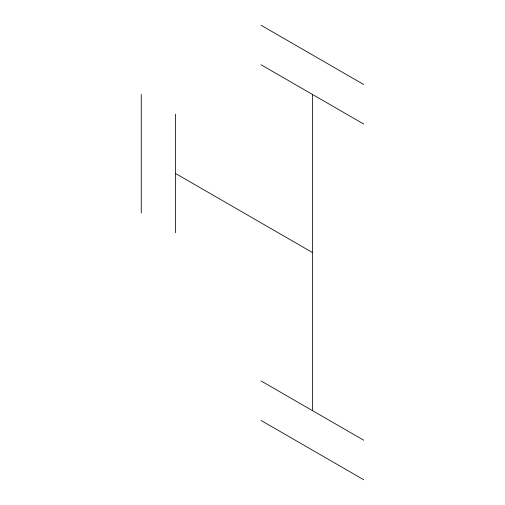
<?xml version="1.0" encoding="UTF-8"?>
<svg xmlns="http://www.w3.org/2000/svg" width="505" height="505" viewBox="0 0 505 505"><rect width="100%" height="100%" fill="white"/><g stroke="black" fill="none" stroke-linecap="round" stroke-linejoin="round"><path stroke-width="0.76" d="M261.06 25.25L363.739 84.531M261.06 64.773L363.739 124.053M175.487 173.455L312.399 252.5M261.06 380.947L363.739 440.227M261.06 420.469L363.739 479.75M312.399 94.41L312.399 410.584M175.487 114.174L175.487 232.742M141.261 94.416L141.261 212.977"/></g></svg>
